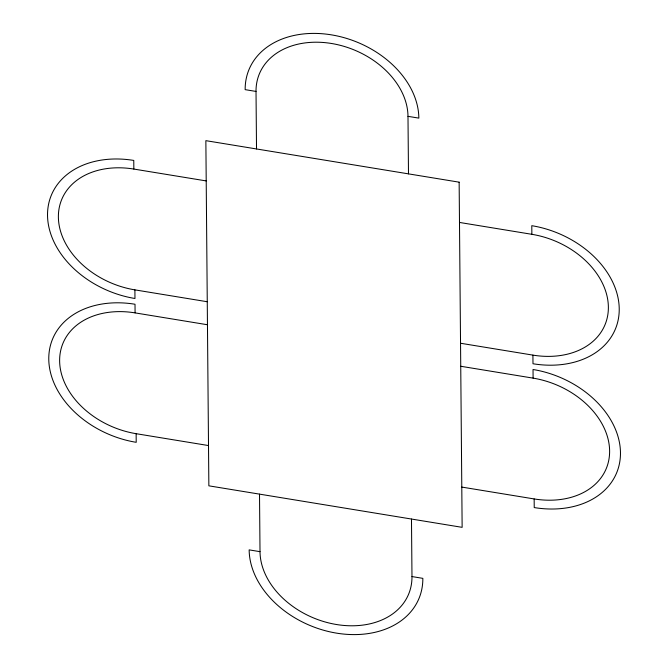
<?xml version="1.0" encoding="UTF-8"?>
<svg xmlns="http://www.w3.org/2000/svg" width="668" height="668" viewBox="0 0 668 668"><rect width="100%" height="100%" fill="white"/><g stroke="black" fill="none" stroke-linecap="round" stroke-linejoin="round"><path stroke-width="1" d="M256.019 91.432L245.164 89.646A89.821 66.65 22.4 0 1 331.403 34.853A89.821 66.65 22.4 0 1 418.844 118.119L407.989 116.341A78.599 58.316 22.4 0 0 331.478 43.478A78.599 58.316 22.4 0 0 256.019 91.432L256.52 148.956M207.255 301.736L134.894 289.87A78.599 58.316 22.4 0 1 58.383 217.008A78.599 58.316 22.4 0 1 133.842 169.062L206.212 180.919M459.492 222.444L531.862 234.309A78.599 58.316 22.4 0 1 608.373 307.171A78.599 58.316 22.4 0 1 532.914 355.117L460.544 343.252M208.508 445.556L136.138 433.691A78.599 58.316 22.4 0 1 59.627 360.829A78.599 58.316 22.4 0 1 135.086 312.883L207.456 324.748M460.745 366.264L533.106 378.13A78.599 58.316 22.4 0 1 609.617 450.992A78.599 58.316 22.4 0 1 534.158 498.938L461.788 487.081M260.011 551.659L249.156 549.881A89.821 66.65 22.4 0 0 336.597 633.147A89.821 66.65 22.4 0 0 422.836 578.354L411.981 576.567A78.599 58.316 22.4 0 1 336.522 624.522A78.599 58.316 22.4 0 1 260.011 551.659L259.51 494.128M531.862 234.309L531.786 225.684A89.821 66.65 22.4 0 1 619.228 308.95A89.821 66.65 22.4 0 1 532.989 363.751L532.914 355.117M533.106 378.13L533.031 369.504A89.821 66.65 22.4 0 1 620.472 452.77A89.821 66.65 22.4 0 1 534.233 507.571L534.158 498.938M407.989 116.341L408.49 173.872M411.48 519.044L411.981 576.567M133.842 169.062L133.767 160.429A89.821 66.65 22.4 0 0 47.528 215.23A89.821 66.65 22.4 0 0 134.969 298.496L134.894 289.87M135.086 312.883L135.011 304.249A89.821 66.65 22.4 0 0 48.772 359.05A89.821 66.65 22.4 0 0 136.214 442.316L136.138 433.691M459.141 182.172L205.861 140.656L208.859 485.828L462.139 527.344L459.141 182.172"/></g></svg>
